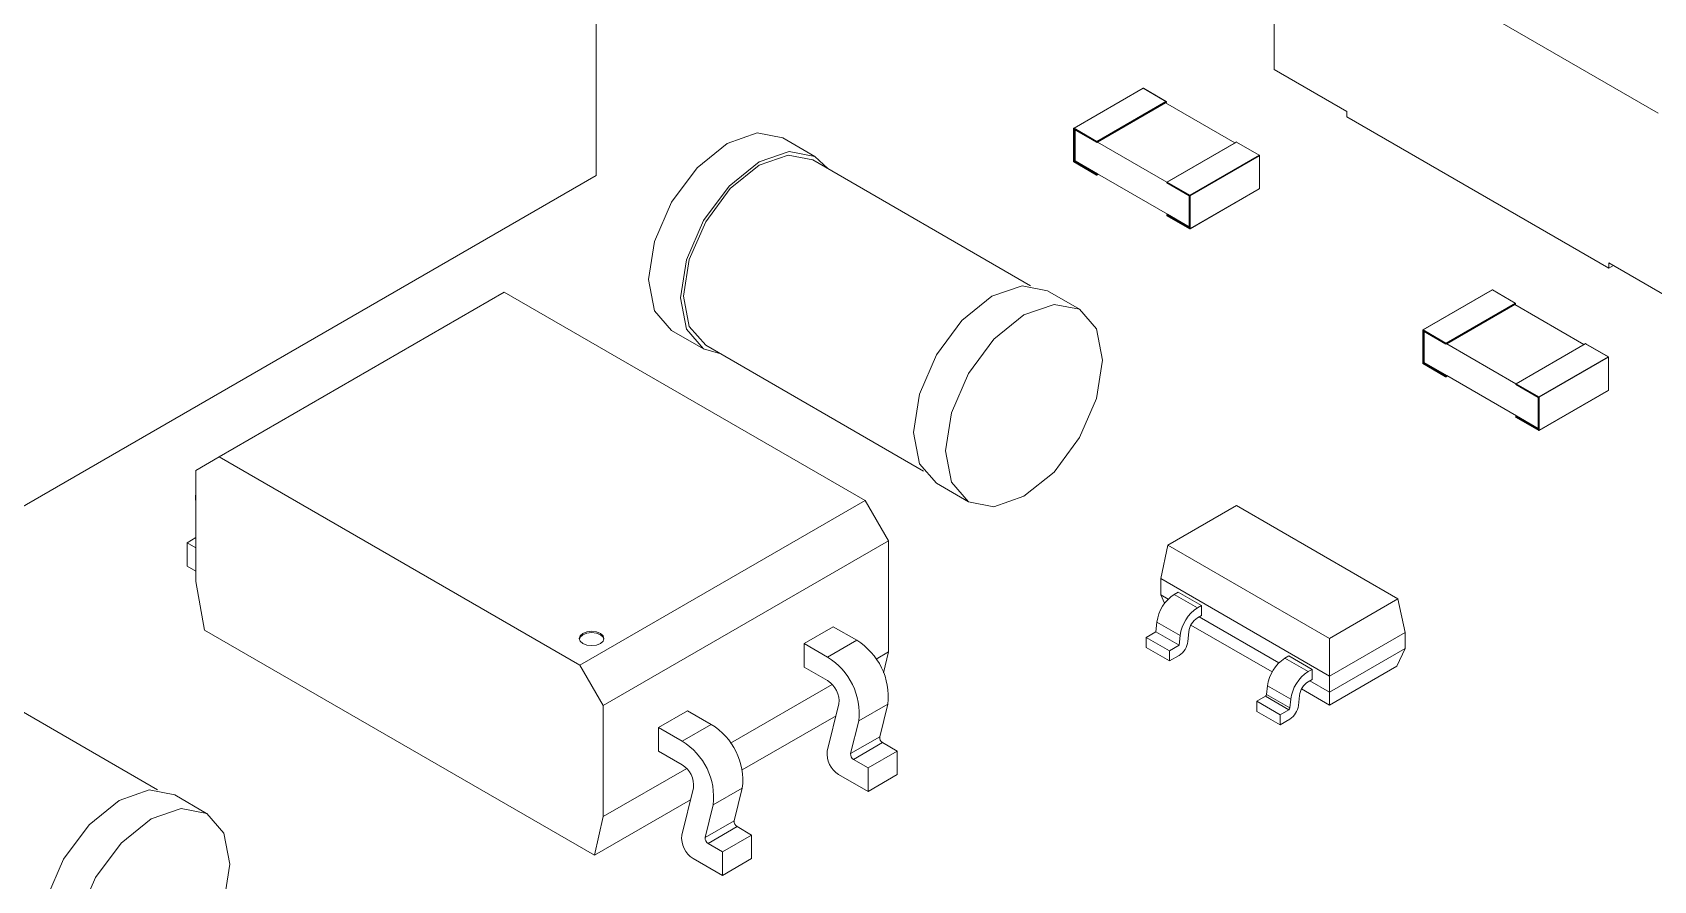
# Model space of a CAD drawing. Header units: millimetres. Extents: x -37 to 256, y 6 to 200.
# Drawn here: x 215.5 to 225.35, y 179.24 to 184.39 of the extents above; entities that cross this region are included whole.
import ezdxf

# ---------------------------------------------------------------- set-up
doc = ezdxf.new("R2010")
doc.units = ezdxf.units.MM

msp = doc.modelspace()

# ---------------------------------------------------------------- linework, layer by layer
at = {"color": 7, "linetype": 'Continuous', "lineweight": 15}
for p, q in [((218.9274, 189.5813), (218.9274, 183.5185)), ((223.0463, 185.2433), (223.0463, 184.1614)), ((223.0463, 185.2433), (225.3798, 183.8962)), ((223.0463, 184.1614), (223.4883, 183.9063)), ((222.2496, 184.0472), (221.8289, 183.8044)), ((222.2508, 184.0471), (221.8301, 183.8042)), ((222.3887, 183.9675), (222.2508, 184.0471)), ((222.39, 183.9676), (222.2521, 184.0472)), ((221.968, 183.7246), (222.3887, 183.9675)), ((222.3905, 183.9645), (221.9698, 183.7216)), ((221.9733, 183.7195), (222.387, 183.9583)), ((222.387, 183.9583), (222.3905, 183.9604)), ((222.387, 183.9583), (222.807, 183.7159)), ((222.3905, 183.9604), (222.3905, 183.9645)), ((222.3905, 183.9604), (222.3912, 183.962)), ((222.3912, 183.962), (222.3912, 183.9655)), ((223.4883, 183.8736), (223.4883, 183.9063)), ((221.8276, 183.8022), (221.8276, 183.6021)), ((221.9662, 183.7216), (221.8284, 183.8012)), ((221.8284, 183.8012), (221.8284, 183.6011)), ((221.8301, 183.8042), (221.968, 183.7246)), ((225.0793, 182.9551), (223.4883, 183.8736)), ((220.2549, 183.6337), (220.0604, 183.746)), ((221.8301, 183.7981), (221.9662, 183.7195)), ((221.8301, 183.7981), (221.8319, 183.7962)), ((221.8301, 183.6021), (221.8301, 183.7981)), ((221.8319, 183.7962), (221.968, 183.7177)), ((221.8372, 183.7932), (221.8372, 183.6062)), ((221.9662, 183.7195), (221.9662, 183.7216)), ((221.9662, 183.7195), (221.9698, 183.7175)), ((221.9698, 183.7216), (221.9698, 183.7175)), ((221.9698, 183.7175), (221.9733, 183.7195)), ((222.3936, 183.4769), (221.9733, 183.7195)), ((222.8153, 183.7207), (222.3946, 183.4778)), ((222.8165, 183.7206), (222.3958, 183.4777)), ((222.9544, 183.641), (222.8165, 183.7206)), ((222.9557, 183.6411), (222.8178, 183.7207)), ((221.5656, 182.8482), (220.2424, 183.612)), ((221.8301, 183.6021), (221.8337, 183.6042)), ((221.8372, 183.6062), (221.8337, 183.6042)), ((221.8337, 183.6042), (221.9698, 183.5256)), ((221.8372, 183.6062), (221.9733, 183.5276)), ((222.5337, 183.3981), (222.9544, 183.641)), ((222.9562, 183.6379), (222.5355, 183.395)), ((222.9562, 183.4378), (222.9562, 183.6379)), ((222.9569, 183.4389), (222.9569, 183.6389)), ((215.3212, 181.4366), (218.9274, 183.5185)), ((221.8284, 183.6011), (221.9662, 183.5215)), ((221.8289, 183.6), (221.9668, 183.5204)), ((221.9662, 183.5236), (221.8301, 183.6021)), ((221.9662, 183.5236), (221.9698, 183.5256)), ((221.9662, 183.5215), (221.9662, 183.5236)), ((221.9693, 183.5204), (221.9776, 183.5252)), ((221.9733, 183.5276), (221.9698, 183.5256)), ((221.9698, 183.5256), (221.9698, 183.5215)), ((221.9733, 183.5276), (222.3976, 183.2827)), ((222.3933, 183.4756), (222.3933, 183.4721)), ((222.3933, 183.4721), (222.394, 183.4726)), ((222.3933, 183.4721), (222.5294, 183.3936)), ((222.5319, 183.395), (222.394, 183.4746)), ((222.394, 183.4746), (222.394, 183.4726)), ((222.394, 183.4726), (222.5302, 183.394)), ((222.3958, 183.4777), (222.5337, 183.3981)), ((222.5349, 183.1938), (222.9557, 183.4367)), ((222.5355, 183.195), (222.9562, 183.4378)), ((222.5294, 183.3936), (222.5302, 183.394)), ((222.5294, 183.3936), (222.5294, 183.2005)), ((222.5302, 183.394), (222.5302, 183.198)), ((222.5319, 183.195), (222.5319, 183.395)), ((222.5355, 183.395), (222.5355, 183.195)), ((222.3933, 183.2791), (222.3933, 183.2756)), ((222.394, 183.2807), (222.3976, 183.2827)), ((222.394, 183.2766), (222.394, 183.2807)), ((222.394, 183.2766), (222.394, 183.2746)), ((222.5302, 183.198), (222.394, 183.2766)), ((222.394, 183.2746), (222.5319, 183.195)), ((222.3946, 183.2734), (222.5324, 183.1938)), ((222.3976, 183.2827), (222.5294, 183.2066)), ((222.5302, 183.198), (222.5294, 183.2005)), ((225.0793, 182.9878), (225.5212, 182.7327)), ((225.0793, 182.9551), (225.0793, 182.9878)), ((225.1076, 182.9715), (225.0793, 182.9551)), ((221.8635, 182.705), (221.6691, 182.8173)), ((224.3709, 182.8226), (223.9502, 182.5797)), ((224.3722, 182.8225), (223.9514, 182.5796)), ((224.5101, 182.7429), (224.3722, 182.8225)), ((224.5113, 182.743), (224.3734, 182.8226)), ((218.3688, 182.8084), (216.6364, 181.8083)), ((220.5609, 181.5429), (218.3688, 182.8084)), ((224.0893, 182.5), (224.5101, 182.7429)), ((224.5118, 182.7398), (224.0911, 182.497)), ((224.0946, 182.4949), (224.5083, 182.7337)), ((224.5083, 182.7337), (224.5118, 182.7358)), ((224.5083, 182.7337), (224.9283, 182.4913)), ((224.5118, 182.7358), (224.5118, 182.7398)), ((224.5118, 182.7358), (224.5126, 182.7374)), ((224.5126, 182.7374), (224.5126, 182.7409)), ((219.3855, 182.5768), (219.5799, 182.4645)), ((223.9489, 182.5776), (223.9489, 182.3775)), ((224.0876, 182.497), (223.9497, 182.5766)), ((223.9497, 182.5766), (223.9497, 182.3765)), ((223.9514, 182.5796), (224.0893, 182.5)), ((223.9514, 182.5735), (224.0876, 182.4949)), ((223.9514, 182.5735), (223.9532, 182.5716)), ((223.9514, 182.3775), (223.9514, 182.5735)), ((223.9532, 182.5716), (224.0893, 182.4931)), ((223.9585, 182.5686), (223.9585, 182.3816)), ((219.5924, 182.4862), (220.9156, 181.7223)), ((224.0876, 182.4949), (224.0876, 182.497)), ((224.0876, 182.4949), (224.0911, 182.4929)), ((224.0911, 182.497), (224.0911, 182.4929)), ((224.0911, 182.4929), (224.0946, 182.4949)), ((224.515, 182.2523), (224.0946, 182.4949)), ((224.9366, 182.4961), (224.5159, 182.2532)), ((224.9379, 182.4959), (224.5171, 182.2531)), ((225.0757, 182.4163), (224.9379, 182.4959)), ((225.077, 182.4165), (224.9391, 182.4961)), ((223.9497, 182.3765), (224.0876, 182.2969)), ((223.9502, 182.3754), (224.0881, 182.2958)), ((223.9514, 182.3775), (223.955, 182.3796)), ((224.0876, 182.2989), (223.9514, 182.3775)), ((223.9585, 182.3816), (223.955, 182.3796)), ((223.955, 182.3796), (224.0911, 182.301)), ((223.9585, 182.3816), (224.0946, 182.303)), ((224.655, 182.1735), (225.0757, 182.4163)), ((225.0775, 182.4133), (224.6568, 182.1704)), ((225.0775, 182.2132), (225.0775, 182.4133)), ((225.0782, 182.2142), (225.0782, 182.4143)), ((224.0876, 182.2989), (224.0911, 182.301)), ((224.0876, 182.2969), (224.0876, 182.2989)), ((224.0906, 182.2958), (224.0989, 182.3006)), ((224.0946, 182.303), (224.0911, 182.301)), ((224.0911, 182.301), (224.0911, 182.2969)), ((224.0946, 182.303), (224.5189, 182.0581)), ((224.5146, 182.251), (224.5146, 182.2475)), ((224.5146, 182.2475), (224.5154, 182.248)), ((224.5146, 182.2475), (224.6507, 182.169)), ((224.6532, 182.1704), (224.5154, 182.25)), ((224.5154, 182.25), (224.5154, 182.248)), ((224.5154, 182.248), (224.6515, 182.1694)), ((224.5171, 182.2531), (224.655, 182.1735)), ((224.6507, 182.169), (224.6515, 182.1694)), ((224.6507, 182.169), (224.6507, 181.9759)), ((224.6515, 182.1694), (224.6515, 181.9734)), ((224.6532, 181.9703), (224.6532, 182.1704)), ((224.6563, 181.9692), (225.077, 182.2121)), ((224.6568, 181.9703), (225.0775, 182.2132)), ((224.6568, 182.1704), (224.6568, 181.9703)), ((224.5146, 182.0544), (224.5146, 182.051)), ((224.5154, 182.0561), (224.5189, 182.0581)), ((224.5154, 182.052), (224.5154, 182.0561)), ((224.5154, 182.052), (224.5154, 182.0499)), ((224.6515, 181.9734), (224.5154, 182.052)), ((224.5154, 182.0499), (224.6532, 181.9703)), ((224.5159, 182.0488), (224.6538, 181.9692)), ((224.5189, 182.0581), (224.6507, 181.982)), ((224.6515, 181.9734), (224.6507, 181.9759)), ((216.6364, 181.8083), (216.495, 181.7266)), ((216.6364, 181.8083), (218.8285, 180.5428)), ((216.495, 181.7266), (216.495, 181.0528)), ((220.9941, 181.6481), (221.1886, 181.5359)), ((218.8285, 180.5428), (220.5609, 181.5429)), ((220.5609, 181.5429), (220.7023, 181.298)), ((222.8165, 181.5137), (222.4003, 181.2734)), ((223.7984, 180.9468), (222.8165, 181.5137)), ((216.495, 181.3183), (216.442, 181.2876)), ((216.442, 181.1447), (216.442, 181.2876)), ((216.495, 181.257), (216.442, 181.2876)), ((220.7023, 181.298), (218.9699, 180.2979)), ((220.7023, 181.298), (220.7023, 180.6242)), ((222.3569, 181.0693), (222.4003, 181.2734)), ((222.4003, 181.2734), (223.3822, 180.7066)), ((216.495, 181.1141), (216.442, 181.1447)), ((216.495, 181.0528), (216.548, 180.757)), ((223.3822, 180.4774), (222.3569, 181.0693)), ((222.3569, 181.0693), (222.3569, 180.9718)), ((222.3569, 180.9718), (222.4027, 180.9454)), ((222.3809, 180.9201), (222.3569, 180.9718)), ((222.463, 180.9876), (222.4391, 180.9738)), ((222.4391, 180.9738), (222.5805, 180.8922)), ((222.463, 180.9876), (222.6044, 180.906)), ((223.3822, 180.7066), (223.7984, 180.9468)), ((223.7984, 180.9468), (223.8418, 180.7427)), ((222.6044, 180.906), (222.5805, 180.8922)), ((222.6044, 180.906), (222.6044, 180.8447)), ((216.548, 180.757), (218.9168, 179.3895)), ((220.3664, 180.7775), (220.1896, 180.6754)), ((220.3664, 180.7775), (220.5099, 180.6946)), ((222.3338, 180.8058), (222.3278, 180.7463)), ((222.3338, 180.8058), (222.4753, 180.7241)), ((223.0337, 180.503), (222.5409, 180.7875)), ((222.6044, 180.8447), (222.5805, 180.831)), ((222.5907, 180.8368), (223.0744, 180.5576)), ((220.1896, 180.6754), (220.1896, 180.5325)), ((220.1896, 180.6754), (220.3331, 180.5926)), ((220.5099, 180.6946), (220.3331, 180.5926)), ((222.3278, 180.7463), (222.2685, 180.7121)), ((222.2685, 180.6508), (222.2685, 180.7121)), ((222.2685, 180.7121), (222.4099, 180.6304)), ((222.2685, 180.6508), (222.4099, 180.5692)), ((222.3278, 180.7463), (222.4692, 180.6646)), ((222.4692, 180.6646), (222.4099, 180.6304)), ((222.4753, 180.7241), (222.4692, 180.6646)), ((222.5279, 180.7469), (222.5218, 180.6874)), ((223.8418, 180.7427), (223.3822, 180.4774)), ((223.3822, 180.4774), (223.3822, 180.7066)), ((223.8418, 180.7427), (223.8418, 180.6452)), ((216.2623, 179.7866), (214.9391, 180.5505)), ((220.6275, 180.5811), (220.7023, 180.6242)), ((220.7023, 180.6242), (220.6735, 180.497)), ((222.4099, 180.5692), (222.4099, 180.6304)), ((222.4692, 180.6034), (222.4099, 180.5692)), ((223.1347, 180.5998), (223.1108, 180.586)), ((223.2523, 180.5044), (223.1108, 180.586)), ((223.2762, 180.5182), (223.1347, 180.5998)), ((223.3822, 180.3799), (223.8418, 180.6452)), ((223.8418, 180.6452), (223.7923, 180.5386)), ((218.9699, 180.2979), (218.8285, 180.5428)), ((220.1896, 180.5325), (220.3331, 180.4497)), ((223.2762, 180.5182), (223.2523, 180.5044)), ((223.2762, 180.457), (223.2523, 180.4432)), ((223.2762, 180.5182), (223.2762, 180.457)), ((223.7923, 180.5386), (223.3822, 180.3018)), ((223.3822, 180.4774), (223.3822, 180.3799)), ((219.7436, 180.0708), (220.3609, 180.4271)), ((222.9933, 180.3549), (222.9403, 180.3243)), ((223.1347, 180.2732), (222.9933, 180.3549)), ((223.0056, 180.418), (223.0003, 180.3661)), ((223.0003, 180.3661), (223.1417, 180.2844)), ((223.147, 180.3364), (223.0056, 180.418)), ((223.1996, 180.3591), (223.1936, 180.2996)), ((223.3822, 180.3018), (223.2126, 180.3997)), ((223.2624, 180.449), (223.3822, 180.3799)), ((223.3822, 180.3018), (223.3822, 180.3799)), ((218.9699, 180.2979), (218.9699, 179.6241)), ((219.4825, 180.2672), (219.3057, 180.1652)), ((219.4825, 180.2672), (219.626, 180.1844)), ((220.4018, 180.3087), (220.3311, 180.0215)), ((220.6986, 180.3069), (220.5218, 180.2048)), ((220.6986, 180.3069), (220.6498, 180.1085)), ((223.0817, 180.2426), (222.9403, 180.3243)), ((222.9403, 180.263), (222.9403, 180.3243)), ((223.0817, 180.1814), (222.9403, 180.263)), ((223.1347, 180.2732), (223.0817, 180.2426)), ((223.147, 180.3364), (223.1417, 180.2844)), ((219.3057, 180.1652), (219.3057, 180.0223)), ((219.3057, 180.1652), (219.4493, 180.0823)), ((219.626, 180.1844), (219.4493, 180.0823)), ((220.384, 180.2364), (219.8143, 179.9076)), ((220.5218, 180.2048), (220.473, 180.0064)), ((223.0817, 180.1814), (223.0817, 180.2426)), ((223.1409, 180.2156), (223.0817, 180.1814)), ((220.473, 180.0064), (220.6498, 180.1085)), ((220.6669, 180.0732), (220.4901, 179.9712)), ((220.6669, 180.0732), (220.7553, 180.0222)), ((219.3057, 180.0223), (219.4493, 179.9394)), ((220.4901, 179.9712), (220.5785, 179.9202)), ((220.7553, 180.0222), (220.5785, 179.9202)), ((220.7553, 179.8793), (220.7553, 180.0222)), ((218.9699, 179.6241), (219.477, 179.9169)), ((220.3997, 179.8805), (220.5785, 179.7773)), ((220.5785, 179.7773), (220.5785, 179.9202)), ((220.7553, 179.8793), (220.5785, 179.7773)), ((219.5179, 179.7984), (219.4472, 179.5113)), ((219.8147, 179.7966), (219.638, 179.6946)), ((219.8147, 179.7966), (219.7659, 179.5982)), ((216.5602, 179.6435), (216.3658, 179.7558)), ((219.5001, 179.7262), (218.9168, 179.3895)), ((219.638, 179.6946), (219.5891, 179.4962)), ((218.9168, 179.3895), (218.9699, 179.6241)), ((219.5891, 179.4962), (219.7659, 179.5982)), ((219.783, 179.563), (219.6063, 179.4609)), ((219.8714, 179.512), (219.6947, 179.4099)), ((219.783, 179.563), (219.8714, 179.512)), ((219.8714, 179.3691), (219.8714, 179.512)), ((219.5158, 179.3703), (219.6947, 179.267)), ((219.6063, 179.4609), (219.6947, 179.4099)), ((219.6947, 179.267), (219.6947, 179.4099)), ((219.8714, 179.3691), (219.6947, 179.267))]:
    msp.add_line(p, q, dxfattribs=at)
at = {"color": 8, "linetype": 'Continuous', "lineweight": 15}
for p, q in [((221.8337, 183.7952), (221.8337, 183.6042)), ((221.9698, 183.5215), (221.9768, 183.5256)), ((222.394, 183.2807), (222.5294, 183.2025)), ((223.955, 182.5706), (223.955, 182.3796)), ((224.0911, 182.2969), (224.0982, 182.301)), ((224.5154, 182.0561), (224.6507, 181.9779))]:
    msp.add_line(p, q, dxfattribs=at)
at = {"color": 8, "linetype": 'Continuous', "lineweight": 15, "flags": 128}
for points in [[(222.2496, 184.0472), (222.2499, 184.0473), (222.2502, 184.0473), (222.2505, 184.0473), (222.2508, 184.0471), (222.2508, 184.0471)], [(222.2521, 184.0472), (222.2518, 184.0473), (222.2515, 184.0473), (222.2512, 184.0473), (222.2508, 184.0471), (222.2508, 184.0471)], [(222.3887, 183.9675), (222.3891, 183.9677), (222.3894, 183.9677), (222.3897, 183.9677), (222.39, 183.9676), (222.39, 183.9676)], [(222.3905, 183.9645), (222.3908, 183.9647), (222.391, 183.9649), (222.3912, 183.9652), (222.3912, 183.9655), (222.3912, 183.9655)], [(221.8276, 183.8022), (221.8277, 183.8019), (221.8278, 183.8016), (221.828, 183.8014), (221.8284, 183.8012), (221.8284, 183.8012)], [(221.8289, 183.8044), (221.8291, 183.8045), (221.8294, 183.8045), (221.8298, 183.8044), (221.8301, 183.8042), (221.8301, 183.8042)], [(222.8153, 183.7207), (222.8156, 183.7208), (222.8159, 183.7208), (222.8162, 183.7207), (222.8165, 183.7206), (222.8165, 183.7206)], [(222.8178, 183.7207), (222.8175, 183.7208), (222.8172, 183.7208), (222.8169, 183.7207), (222.8165, 183.7206), (222.8165, 183.7206)], [(222.9557, 183.6411), (222.9554, 183.6412), (222.9551, 183.6412), (222.9548, 183.6411), (222.9544, 183.641), (222.9544, 183.641)], [(222.9569, 183.6389), (222.9569, 183.6386), (222.9567, 183.6384), (222.9565, 183.6381), (222.9562, 183.6379), (222.9562, 183.6379)], [(221.8276, 183.6021), (221.8277, 183.6019), (221.8278, 183.6016), (221.828, 183.6013), (221.8284, 183.6011), (221.8284, 183.6011)], [(221.8289, 183.6), (221.8287, 183.6002), (221.8285, 183.6004), (221.8284, 183.6007), (221.8284, 183.6011), (221.8284, 183.6011)], [(221.9668, 183.5204), (221.9665, 183.5206), (221.9664, 183.5208), (221.9663, 183.5211), (221.9662, 183.5215), (221.9662, 183.5215)], [(222.3933, 183.4756), (222.3934, 183.4753), (222.3935, 183.4751), (222.3937, 183.4748), (222.394, 183.4746), (222.394, 183.4746)], [(222.3946, 183.4778), (222.3948, 183.4779), (222.3951, 183.4779), (222.3955, 183.4778), (222.3958, 183.4777), (222.3958, 183.4777)], [(222.9562, 183.4378), (222.9565, 183.4381), (222.9567, 183.4383), (222.9569, 183.4386), (222.9569, 183.4389), (222.9569, 183.4389)], [(222.394, 183.2746), (222.3937, 183.2748), (222.3935, 183.275), (222.3934, 183.2753), (222.3933, 183.2756), (222.3933, 183.2756)], [(224.3709, 182.8226), (224.3712, 182.8227), (224.3715, 182.8227), (224.3718, 182.8227), (224.3722, 182.8225), (224.3722, 182.8225)], [(224.3734, 182.8226), (224.3732, 182.8227), (224.3728, 182.8227), (224.3725, 182.8227), (224.3722, 182.8225), (224.3722, 182.8225)], [(224.5101, 182.7429), (224.5104, 182.7431), (224.5107, 182.7431), (224.511, 182.7431), (224.5113, 182.743), (224.5113, 182.743)], [(224.5118, 182.7398), (224.5121, 182.7401), (224.5124, 182.7403), (224.5125, 182.7406), (224.5126, 182.7409), (224.5126, 182.7409)], [(223.9489, 182.5776), (223.949, 182.5773), (223.9491, 182.577), (223.9494, 182.5768), (223.9497, 182.5766), (223.9497, 182.5766)], [(223.9502, 182.5797), (223.9505, 182.5798), (223.9508, 182.5799), (223.9511, 182.5798), (223.9514, 182.5796), (223.9514, 182.5796)], [(224.9366, 182.4961), (224.9369, 182.4962), (224.9372, 182.4962), (224.9375, 182.4961), (224.9379, 182.4959), (224.9379, 182.4959)], [(224.9391, 182.4961), (224.9388, 182.4962), (224.9385, 182.4962), (224.9382, 182.4961), (224.9379, 182.4959), (224.9379, 182.4959)], [(223.9489, 182.3775), (223.949, 182.3772), (223.9491, 182.377), (223.9494, 182.3767), (223.9497, 182.3765), (223.9497, 182.3765)], [(223.9502, 182.3754), (223.95, 182.3755), (223.9498, 182.3758), (223.9497, 182.3761), (223.9497, 182.3765), (223.9497, 182.3765)], [(225.077, 182.4165), (225.0767, 182.4166), (225.0764, 182.4166), (225.0761, 182.4165), (225.0757, 182.4163), (225.0757, 182.4163)], [(225.0782, 182.4143), (225.0782, 182.414), (225.0781, 182.4137), (225.0778, 182.4135), (225.0775, 182.4133), (225.0775, 182.4133)], [(224.0881, 182.2958), (224.0879, 182.2959), (224.0877, 182.2962), (224.0876, 182.2965), (224.0876, 182.2969), (224.0876, 182.2969)], [(224.5146, 182.251), (224.5147, 182.2507), (224.5148, 182.2505), (224.515, 182.2502), (224.5154, 182.25), (224.5154, 182.25)], [(224.5159, 182.2532), (224.5161, 182.2533), (224.5165, 182.2533), (224.5168, 182.2532), (224.5171, 182.2531), (224.5171, 182.2531)], [(225.0775, 182.2132), (225.0778, 182.2134), (225.0781, 182.2137), (225.0782, 182.214), (225.0782, 182.2142), (225.0782, 182.2142)], [(224.5154, 182.0499), (224.515, 182.0502), (224.5148, 182.0504), (224.5147, 182.0507), (224.5146, 182.051), (224.5146, 182.051)]]:
    msp.add_lwpolyline(points, dxfattribs=at)
at = {"color": 7, "linetype": 'Continuous', "lineweight": 15, "flags": 128}
for points in [[(219.3855, 182.5768), (219.3854, 182.5768), (219.282, 182.6959), (219.2456, 182.8858), (219.282, 183.1177), (219.3854, 183.3563), (219.5403, 183.5651), (219.7229, 183.7125), (219.9056, 183.776), (220.0604, 183.746)], [(219.6834, 182.4336), (219.5799, 182.4645), (219.4764, 182.5836), (219.4401, 182.7736), (219.4764, 183.0055), (219.5799, 183.244), (219.7347, 183.4529), (219.9174, 183.6003), (220.1001, 183.6638), (220.2549, 183.6337), (220.3334, 183.5595)], [(220.2424, 183.612), (220.0933, 183.641), (219.9174, 183.5799), (219.7415, 183.4379), (219.5924, 183.2368), (219.4928, 183.0071), (219.4578, 182.7838), (219.4928, 182.6009), (219.5924, 182.4862), (219.5924, 182.4862)], [(221.6691, 182.8173), (221.5143, 182.8474), (221.3316, 182.7839), (221.149, 182.6365), (220.9941, 182.4276), (220.8906, 182.1891), (220.8543, 181.9572)], [(221.0488, 181.8449), (221.0851, 181.655), (221.1886, 181.5359), (221.3434, 181.5058), (221.5261, 181.5693), (221.7087, 181.7167), (221.8636, 181.9255), (221.967, 182.1641), (222.0034, 182.396), (221.967, 182.5859), (221.8636, 182.705), (221.7087, 182.7351), (221.5261, 182.6716), (221.3434, 182.5242), (221.1886, 182.3153), (221.0851, 182.0768), (221.0488, 181.8449)], [(220.8543, 181.9572), (220.8906, 181.7672), (220.9941, 181.6481), (220.9941, 181.6481)], [(216.495, 181.5961), (216.4929, 181.5606), (216.495, 181.5304)], [(218.9522, 180.6755), (218.9685, 180.6896), (218.9742, 180.7061), (218.9685, 180.7227), (218.9522, 180.7367), (218.9279, 180.7461), (218.8992, 180.7494), (218.8705, 180.7461), (218.8461, 180.7367), (218.8299, 180.7227), (218.8242, 180.7061), (218.8299, 180.6896), (218.8461, 180.6755), (218.8705, 180.6661), (218.8992, 180.6628), (218.9279, 180.6661), (218.9522, 180.6755)], [(218.9738, 180.702), (218.9685, 180.7145), (218.9522, 180.7286), (218.9279, 180.738), (218.8992, 180.7413), (218.8705, 180.738), (218.8461, 180.7286), (218.8299, 180.7145), (218.8245, 180.702)], [(216.3658, 179.7558), (216.211, 179.7858), (216.0283, 179.7223), (215.8457, 179.5749), (215.6908, 179.3661), (215.5873, 179.1275), (215.551, 178.8956)], [(215.7455, 178.7834), (215.7818, 178.5934), (215.8853, 178.4743), (216.0401, 178.4443), (216.2228, 178.5078), (216.4054, 178.6551), (216.5603, 178.864), (216.6637, 179.1026), (216.7001, 179.3345), (216.6637, 179.5244), (216.5603, 179.6435), (216.4054, 179.6736), (216.2228, 179.6101), (216.0401, 179.4627), (215.8853, 179.2538), (215.7818, 179.0153), (215.7455, 178.7834)]]:
    msp.add_lwpolyline(points, dxfattribs=at)
at = {"color": 7, "linetype": 'Continuous', "lineweight": 15}
for centre, radius, start, end in [((222.2508, 184.0451), 0.0025, 60.00269, 119.99731), ((222.3867, 183.9643), 0.00384, 2.60548, 57.39452), ((222.3887, 183.9655), 0.0025, 0, 60.00269), ((221.8301, 183.8022), 0.0025, 119.99731, 180), ((221.8322, 183.801), 0.00384, 122.60548, 177.39452), ((221.9701, 183.7214), 0.00384, 122.60548, 177.39452), ((221.968, 183.725), 0.00384, 242.60967, 297.39033), ((221.9659, 183.7214), 0.00384, 2.60548, 57.39452), ((222.8165, 183.7185), 0.0025, 60.00269, 119.99731), ((222.9524, 183.6377), 0.00384, 2.60548, 57.39452), ((222.9544, 183.6389), 0.0025, 0, 60.00269), ((221.8301, 183.6021), 0.0025, 180, 240.00269), ((221.968, 183.5249), 0.00384, 242.60967, 297.39033), ((221.968, 183.5225), 0.0025, 240.00269, 299.99731), ((222.3958, 183.4756), 0.0025, 119.99731, 180), ((222.3979, 183.4744), 0.00384, 122.60548, 177.39452), ((222.9544, 183.4389), 0.0025, 299.99731, 0), ((222.5358, 183.3948), 0.00384, 122.60548, 177.39452), ((222.5337, 183.3984), 0.00384, 242.60967, 297.39033), ((222.5316, 183.3948), 0.00384, 2.60548, 57.39452), ((222.3958, 183.2756), 0.0025, 180, 240.00269), ((222.5337, 183.1984), 0.00384, 242.60967, 297.39033), ((222.5337, 183.196), 0.0025, 240.00269, 299.99731), ((224.3722, 182.8205), 0.0025, 60.00269, 119.99731), ((224.508, 182.7397), 0.00384, 2.60548, 57.39452), ((224.5101, 182.7409), 0.0025, 0, 60.00269), ((223.9514, 182.5776), 0.0025, 119.99731, 180), ((223.9535, 182.5764), 0.00384, 122.60548, 177.39452), ((224.0914, 182.4968), 0.00384, 122.60548, 177.39452), ((224.0893, 182.5004), 0.00384, 242.60967, 297.39033), ((224.0873, 182.4968), 0.00384, 2.60548, 57.39452), ((224.9379, 182.4939), 0.0025, 60.00269, 119.99731), ((223.9514, 182.3775), 0.0025, 180, 240.00269), ((225.0737, 182.4131), 0.00384, 2.60548, 57.39452), ((225.0757, 182.4143), 0.0025, 0, 60.00269), ((224.0893, 182.3003), 0.00384, 242.60967, 297.39033), ((224.0893, 182.2979), 0.0025, 240.00269, 299.99731), ((224.5171, 182.251), 0.0025, 119.99731, 180), ((224.5192, 182.2498), 0.00384, 122.60548, 177.39452), ((224.6571, 182.1702), 0.00384, 122.60548, 177.39452), ((224.655, 182.1738), 0.00384, 242.60967, 297.39033), ((224.6529, 182.1702), 0.00384, 2.60548, 57.39452), ((225.0757, 182.2142), 0.0025, 299.99731, 0), ((224.5171, 182.051), 0.0025, 180, 240.00269), ((224.655, 181.9738), 0.00384, 242.60967, 297.39033), ((224.655, 181.9714), 0.0025, 240.00269, 299.99731), ((222.566, 180.7774), 0.2338, 122.85616, 173.02643), ((222.7074, 180.6958), 0.2338, 122.85616, 173.02643), ((222.6439, 180.7327), 0.1169, 122.85616, 173.02643), ((220.3008, 180.3531), 0.4005, 353.38178, 58.51988), ((222.4058, 180.7016), 0.1169, 302.85616, 353.02643), ((220.124, 180.251), 0.4005, 353.38178, 58.51988), ((223.2377, 180.3896), 0.2338, 122.85616, 173.02643), ((223.3791, 180.308), 0.2338, 122.85616, 173.02643), ((220.2571, 180.3255), 0.1456, 353.38178, 58.51988), ((222.9848, 180.368), 0.0156, 302.85616, 353.02643), ((223.3157, 180.3449), 0.1169, 122.85616, 173.02643), ((223.1262, 180.2863), 0.0156, 302.85616, 353.02643), ((223.0775, 180.3138), 0.1169, 302.85616, 353.02643), ((219.4169, 179.8428), 0.4005, 353.38178, 58.51988), ((219.2401, 179.7408), 0.4005, 353.38178, 58.51988), ((220.6859, 180.1043), 0.0364, 173.38178, 238.51988), ((220.4757, 180.0047), 0.1456, 173.38178, 238.51988), ((220.5092, 180.0022), 0.0364, 173.38178, 238.51988), ((219.3732, 179.8152), 0.1456, 353.38178, 58.51988), ((219.8021, 179.594), 0.0364, 173.38178, 238.51988), ((219.5918, 179.4945), 0.1456, 173.38178, 238.51988), ((219.6253, 179.492), 0.0364, 173.38178, 238.51988)]:
    msp.add_arc(centre, radius, start, end, dxfattribs=at)
at = {"color": 8, "linetype": 'Continuous', "lineweight": 15}
for centre, start, end in [((221.9686, 183.5214), 304.05635, 7.25583), ((222.955, 183.4377), 304.05635, 7.25583), ((222.3952, 183.2744), 172.74417, 235.94365), ((222.5331, 183.1948), 172.74417, 235.94365), ((222.5343, 183.1948), 304.05635, 7.25583), ((224.0899, 182.2968), 304.05635, 7.25583), ((225.0763, 182.2131), 304.05635, 7.25583), ((224.5165, 182.0498), 172.74417, 235.94365), ((224.6544, 181.9702), 172.74417, 235.94365), ((224.6556, 181.9702), 304.05635, 7.25583)]:
    msp.add_arc(centre, 0.0012, start, end, dxfattribs=at)

doc.saveas('drawing.dxf')
